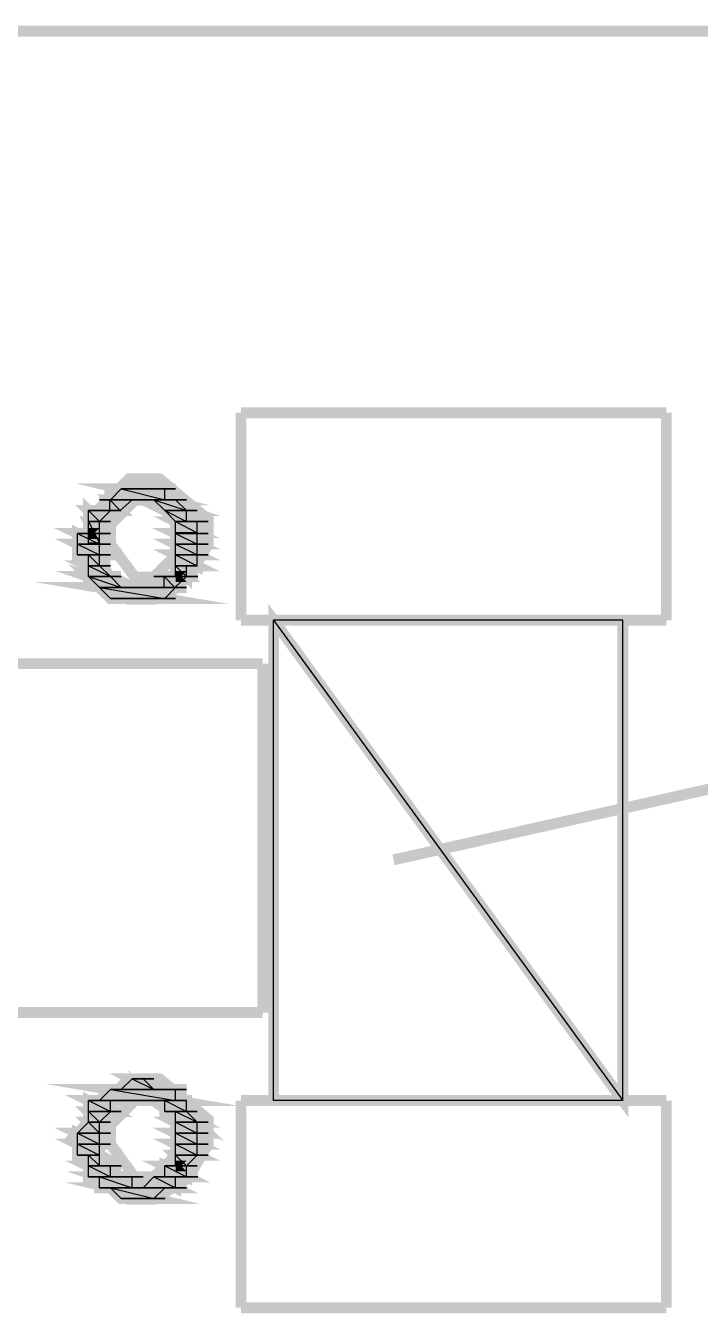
# Model space of a CAD drawing. Header units: metres. Extents: x -593 to 248, y 430 to 1024.
# Drawn here: x -8.08 to -5.45, y 685.72 to 690.72 of the extents above; entities that cross this region are included whole.
import ezdxf

# ---------------------------------------------------------------- set-up
doc = ezdxf.new("R2010")
doc.units = ezdxf.units.M
doc.header["$MEASUREMENT"] = 0
doc.layers.add('C00-00-00-BLACK', color=7, linetype='Continuous')
doc.layers.add('CFF-00-00', color=1, linetype='Continuous')

msp = doc.modelspace()

# ---------------------------------------------------------------- linework, layer by layer
at = {"layer": 'C00-00-00-BLACK', "const_width": 0.0423}
for points in [[(-12.9651, 690.7014), (-4.567, 690.7014)], [(-5.586, 689.2194), (-7.239, 689.2194)], [(-7.239, 689.2194), (-7.239, 688.4134)], [(-5.586, 688.4134), (-5.586, 689.2194)], [(-7.239, 688.4134), (-5.586, 688.4134)], [(-7.112, 686.5474), (-7.112, 688.4134)], [(-5.755, 686.5474), (-5.755, 688.4134)], [(-7.154, 688.2444), (-8.3843, 688.2444)], [(-7.154, 686.8894), (-7.154, 688.2444)], [(-8.3843, 686.8894), (-7.154, 686.8894)], [(-5.586, 686.5474), (-7.239, 686.5474)], [(-7.239, 686.5474), (-7.239, 685.7424)], [(-5.586, 685.7424), (-5.586, 686.5474)], [(-7.239, 685.7424), (-5.586, 685.7424)]]:
    msp.add_lwpolyline(points, dxfattribs=at)
for points in [[(-7.366, 688.7504), (-7.366, 688.8044), (-7.556, 688.9634), (-7.619, 688.9634), (-7.673, 688.9634), (-7.832, 688.8044), (-7.832, 688.7504), (-7.832, 688.6874), (-7.673, 688.4944), (-7.619, 688.4944), (-7.577, 688.4944), (-7.446, 688.5754), (-7.366, 688.7084), (-7.366, 688.7504)], [(-7.535, 688.9234), (-7.705, 688.9234), (-7.535, 688.8814), (-7.535, 688.9234)], [(-7.705, 688.9234), (-7.535, 688.8814), (-7.746, 688.8814), (-7.705, 688.9234)], [(-7.662, 688.9234), (-7.577, 688.9234), (-7.705, 688.9234), (-7.662, 688.9234)], [(-7.705, 688.9234), (-7.575, 688.9234), (-7.533, 688.9234), (-7.705, 688.9234)], [(-7.575, 688.9234), (-7.533, 688.9234), (-7.705, 688.9234), (-7.575, 688.9234)], [(-7.535, 688.9234), (-7.493, 688.9234), (-7.705, 688.9234), (-7.535, 688.9234)], [(-7.535, 688.9234), (-7.705, 688.9234), (-7.577, 688.9234), (-7.535, 688.9234)], [(-7.662, 688.9234), (-7.619, 688.9234), (-7.577, 688.9234), (-7.662, 688.9234)], [(-7.619, 688.9234), (-7.662, 688.9234), (-7.577, 688.9234), (-7.619, 688.9234)], [(-7.832, 688.8394), (-7.789, 688.7964), (-7.832, 688.7964), (-7.832, 688.8394)], [(-7.832, 688.7964), (-7.789, 688.7124), (-7.832, 688.7124), (-7.832, 688.7964)], [(-7.746, 688.8814), (-7.493, 688.8814), (-7.789, 688.8814), (-7.746, 688.8814)], [(-7.789, 688.8814), (-7.493, 688.8814), (-7.45, 688.8814), (-7.789, 688.8814)], [(-7.493, 688.8814), (-7.45, 688.8814), (-7.789, 688.8814), (-7.493, 688.8814)], [(-7.789, 688.8814), (-7.659, 688.8814), (-7.617, 688.8814), (-7.789, 688.8814)], [(-7.659, 688.8814), (-7.617, 688.8814), (-7.789, 688.8814), (-7.659, 688.8814)], [(-7.789, 688.8814), (-7.659, 688.8814), (-7.617, 688.8814), (-7.789, 688.8814)], [(-7.659, 688.8814), (-7.617, 688.8814), (-7.789, 688.8814), (-7.659, 688.8814)], [(-7.789, 688.8814), (-7.659, 688.8814), (-7.617, 688.8814), (-7.789, 688.8814)], [(-7.659, 688.8814), (-7.617, 688.8814), (-7.789, 688.8814), (-7.659, 688.8814)], [(-7.662, 688.8814), (-7.749, 688.8814), (-7.708, 688.8394), (-7.662, 688.8814)], [(-7.749, 688.8814), (-7.708, 688.8394), (-7.749, 688.8394), (-7.749, 688.8814)], [(-7.493, 688.8814), (-7.45, 688.8814), (-7.746, 688.8814), (-7.493, 688.8814)], [(-7.493, 688.8814), (-7.746, 688.8814), (-7.535, 688.8814), (-7.493, 688.8814)], [(-7.493, 688.8814), (-7.746, 688.8814), (-7.493, 688.8814)], [(-7.45, 688.7504), (-7.45, 688.7844), (-7.578, 688.8794), (-7.619, 688.8794), (-7.651, 688.8794), (-7.746, 688.7844), (-7.746, 688.7504), (-7.746, 688.7084), (-7.651, 688.5804), (-7.619, 688.5804), (-7.578, 688.5804), (-7.45, 688.7084), (-7.45, 688.7504)], [(-7.493, 688.8814), (-7.577, 688.8814), (-7.45, 688.8394), (-7.493, 688.8814)], [(-7.493, 688.8814), (-7.662, 688.8814), (-7.493, 688.8814)], [(-7.662, 688.8814), (-7.493, 688.8814), (-7.619, 688.8814), (-7.662, 688.8814)], [(-7.577, 688.8814), (-7.45, 688.8394), (-7.535, 688.8394), (-7.577, 688.8814)], [(-7.493, 688.8814), (-7.619, 688.8814), (-7.493, 688.8814)], [(-7.619, 688.8814), (-7.493, 688.8814), (-7.577, 688.8814), (-7.619, 688.8814)], [(-7.535, 688.8394), (-7.45, 688.7964), (-7.493, 688.7964), (-7.535, 688.8394)], [(-7.746, 688.8394), (-7.832, 688.8394), (-7.789, 688.7964), (-7.746, 688.8394)], [(-7.789, 688.8394), (-7.746, 688.8394), (-7.832, 688.8394), (-7.789, 688.8394)], [(-7.832, 688.8394), (-7.746, 688.8394), (-7.705, 688.8394), (-7.832, 688.8394)], [(-7.746, 688.8394), (-7.705, 688.8394), (-7.832, 688.8394), (-7.746, 688.8394)], [(-7.832, 688.8394), (-7.746, 688.8394), (-7.705, 688.8394), (-7.832, 688.8394)], [(-7.746, 688.8394), (-7.705, 688.8394), (-7.832, 688.8394), (-7.746, 688.8394)], [(-7.705, 688.8394), (-7.789, 688.8394), (-7.746, 688.8394), (-7.705, 688.8394)], [(-7.45, 688.8394), (-7.535, 688.8394), (-7.45, 688.7964), (-7.45, 688.8394)], [(-7.535, 688.8394), (-7.45, 688.8394), (-7.409, 688.8394), (-7.535, 688.8394)], [(-7.45, 688.8394), (-7.409, 688.8394), (-7.535, 688.8394), (-7.45, 688.8394)], [(-7.535, 688.8394), (-7.45, 688.8394), (-7.409, 688.8394), (-7.535, 688.8394)], [(-7.45, 688.8394), (-7.409, 688.8394), (-7.535, 688.8394), (-7.45, 688.8394)], [(-7.874, 688.7504), (-7.789, 688.7094), (-7.874, 688.7094), (-7.874, 688.7504)], [(-7.789, 688.7964), (-7.832, 688.7964), (-7.789, 688.7124), (-7.789, 688.7964)], [(-7.832, 688.7964), (-7.789, 688.7964), (-7.746, 688.7964), (-7.832, 688.7964)], [(-7.789, 688.7964), (-7.746, 688.7964), (-7.832, 688.7964), (-7.789, 688.7964)], [(-7.409, 688.7964), (-7.493, 688.7964), (-7.409, 688.7534), (-7.409, 688.7964)], [(-7.493, 688.7964), (-7.409, 688.7534), (-7.493, 688.7534), (-7.493, 688.7964)], [(-7.493, 688.7964), (-7.45, 688.7964), (-7.409, 688.7964), (-7.493, 688.7964)], [(-7.45, 688.7964), (-7.409, 688.7964), (-7.493, 688.7964), (-7.45, 688.7964)], [(-7.409, 688.7964), (-7.366, 688.7964), (-7.493, 688.7964), (-7.409, 688.7964)], [(-7.409, 688.7964), (-7.493, 688.7964), (-7.45, 688.7964), (-7.409, 688.7964)], [(-7.493, 688.7504), (-7.409, 688.7094), (-7.493, 688.7094), (-7.493, 688.7504)], [(-7.789, 688.7504), (-7.874, 688.7504), (-7.789, 688.7094), (-7.789, 688.7504)], [(-7.832, 688.7504), (-7.789, 688.7504), (-7.874, 688.7504), (-7.832, 688.7504)], [(-7.874, 688.7504), (-7.789, 688.7504), (-7.746, 688.7504), (-7.874, 688.7504)], [(-7.789, 688.7504), (-7.746, 688.7504), (-7.874, 688.7504), (-7.789, 688.7504)], [(-7.874, 688.7094), (-7.789, 688.6674), (-7.874, 688.6674), (-7.874, 688.7094)], [(-7.789, 688.7504), (-7.832, 688.7504), (-7.789, 688.7504)], [(-7.409, 688.7504), (-7.493, 688.7504), (-7.409, 688.7094), (-7.409, 688.7504)], [(-7.493, 688.7504), (-7.409, 688.7504), (-7.366, 688.7504), (-7.493, 688.7504)], [(-7.409, 688.7504), (-7.366, 688.7504), (-7.493, 688.7504), (-7.409, 688.7504)], [(-7.493, 688.7094), (-7.409, 688.6674), (-7.493, 688.6674), (-7.493, 688.7094)], [(-7.789, 688.7094), (-7.874, 688.7094), (-7.789, 688.6674), (-7.789, 688.7094)], [(-7.874, 688.7094), (-7.789, 688.7094), (-7.746, 688.7094), (-7.874, 688.7094)], [(-7.789, 688.7094), (-7.746, 688.7094), (-7.874, 688.7094), (-7.789, 688.7094)], [(-7.874, 688.6674), (-7.789, 688.6674), (-7.746, 688.6674), (-7.874, 688.6674)], [(-7.789, 688.6674), (-7.746, 688.6674), (-7.874, 688.6674), (-7.789, 688.6674)], [(-7.789, 688.6674), (-7.874, 688.6674), (-7.789, 688.6674)], [(-7.874, 688.6674), (-7.789, 688.6674), (-7.832, 688.6674), (-7.874, 688.6674)], [(-7.789, 688.6674), (-7.832, 688.6674), (-7.789, 688.6244), (-7.789, 688.6674)], [(-7.832, 688.6674), (-7.789, 688.6244), (-7.832, 688.6244), (-7.832, 688.6674)], [(-7.409, 688.7094), (-7.493, 688.7094), (-7.409, 688.6674), (-7.409, 688.7094)], [(-7.409, 688.6674), (-7.493, 688.6674), (-7.409, 688.6244), (-7.409, 688.6674)], [(-7.493, 688.7094), (-7.409, 688.7094), (-7.366, 688.7094), (-7.493, 688.7094)], [(-7.409, 688.7094), (-7.366, 688.7094), (-7.493, 688.7094), (-7.409, 688.7094)], [(-7.493, 688.6674), (-7.409, 688.6244), (-7.493, 688.6244), (-7.493, 688.6674)], [(-7.493, 688.6674), (-7.409, 688.6674), (-7.366, 688.6674), (-7.493, 688.6674)], [(-7.409, 688.6674), (-7.366, 688.6674), (-7.493, 688.6674), (-7.409, 688.6674)], [(-7.493, 688.6674), (-7.409, 688.6674), (-7.366, 688.6674), (-7.493, 688.6674)], [(-7.409, 688.6674), (-7.366, 688.6674), (-7.493, 688.6674), (-7.409, 688.6674)], [(-7.789, 688.6244), (-7.832, 688.6244), (-7.746, 688.5834), (-7.789, 688.6244)], [(-7.832, 688.6244), (-7.746, 688.5834), (-7.832, 688.5834), (-7.832, 688.6244)], [(-7.832, 688.6244), (-7.789, 688.6244), (-7.746, 688.6244), (-7.832, 688.6244)], [(-7.789, 688.6244), (-7.746, 688.6244), (-7.832, 688.6244), (-7.789, 688.6244)], [(-7.538, 688.5834), (-7.496, 688.5404), (-7.538, 688.5404), (-7.538, 688.5834)], [(-7.45, 688.6244), (-7.493, 688.6244), (-7.45, 688.5834), (-7.45, 688.6244)], [(-7.493, 688.6244), (-7.45, 688.5834), (-7.493, 688.5834), (-7.493, 688.6244)], [(-7.45, 688.6244), (-7.409, 688.6244), (-7.493, 688.6244), (-7.45, 688.6244)], [(-7.45, 688.6244), (-7.493, 688.6244), (-7.409, 688.6244), (-7.45, 688.6244)], [(-7.746, 688.5834), (-7.832, 688.5834), (-7.705, 688.5404), (-7.746, 688.5834)], [(-7.832, 688.5834), (-7.705, 688.5404), (-7.789, 688.5404), (-7.832, 688.5834)], [(-7.832, 688.5834), (-7.746, 688.5834), (-7.705, 688.5834), (-7.832, 688.5834)], [(-7.746, 688.5834), (-7.705, 688.5834), (-7.832, 688.5834), (-7.746, 688.5834)], [(-7.832, 688.5834), (-7.746, 688.5834), (-7.705, 688.5834), (-7.832, 688.5834)], [(-7.746, 688.5834), (-7.705, 688.5834), (-7.832, 688.5834), (-7.746, 688.5834)], [(-7.535, 688.5834), (-7.45, 688.5834), (-7.577, 688.5834), (-7.535, 688.5834)], [(-7.577, 688.5834), (-7.447, 688.5834), (-7.406, 688.5834), (-7.577, 688.5834)], [(-7.447, 688.5834), (-7.406, 688.5834), (-7.577, 688.5834), (-7.447, 688.5834)], [(-7.45, 688.5834), (-7.538, 688.5834), (-7.496, 688.5404), (-7.45, 688.5834)], [(-7.493, 688.5834), (-7.45, 688.5834), (-7.535, 688.5834), (-7.493, 688.5834)], [(-7.535, 688.5834), (-7.45, 688.5834), (-7.409, 688.5834), (-7.535, 688.5834)], [(-7.45, 688.5834), (-7.409, 688.5834), (-7.535, 688.5834), (-7.45, 688.5834)], [(-7.45, 688.5834), (-7.535, 688.5834), (-7.45, 688.5834)], [(-7.45, 688.5834), (-7.493, 688.5834), (-7.45, 688.5834)], [(-7.493, 688.5404), (-7.789, 688.5404), (-7.535, 688.4974), (-7.493, 688.5404)], [(-7.789, 688.5404), (-7.535, 688.4974), (-7.746, 688.4974), (-7.789, 688.5404)], [(-7.789, 688.5404), (-7.705, 688.5404), (-7.662, 688.5404), (-7.789, 688.5404)], [(-7.705, 688.5404), (-7.662, 688.5404), (-7.789, 688.5404), (-7.705, 688.5404)], [(-7.662, 688.5404), (-7.619, 688.5404), (-7.789, 688.5404), (-7.662, 688.5404)], [(-7.662, 688.5404), (-7.789, 688.5404), (-7.705, 688.5404), (-7.662, 688.5404)], [(-7.789, 688.5404), (-7.659, 688.5404), (-7.617, 688.5404), (-7.789, 688.5404)], [(-7.659, 688.5404), (-7.617, 688.5404), (-7.789, 688.5404), (-7.659, 688.5404)], [(-7.789, 688.5404), (-7.493, 688.5404), (-7.45, 688.5404), (-7.789, 688.5404)], [(-7.493, 688.5404), (-7.45, 688.5404), (-7.789, 688.5404), (-7.493, 688.5404)], [(-7.789, 688.5404), (-7.493, 688.5404), (-7.45, 688.5404), (-7.789, 688.5404)], [(-7.493, 688.5404), (-7.45, 688.5404), (-7.789, 688.5404), (-7.493, 688.5404)], [(-7.619, 688.5404), (-7.493, 688.5404), (-7.662, 688.5404), (-7.619, 688.5404)], [(-7.577, 688.5404), (-7.493, 688.5404), (-7.619, 688.5404), (-7.577, 688.5404)], [(-7.493, 688.5404), (-7.619, 688.5404), (-7.493, 688.5404)], [(-7.493, 688.5404), (-7.577, 688.5404), (-7.493, 688.5404)], [(-7.746, 688.4974), (-7.535, 688.4974), (-7.493, 688.4974), (-7.746, 688.4974)], [(-7.535, 688.4974), (-7.493, 688.4974), (-7.746, 688.4974), (-7.535, 688.4974)], [(-7.535, 688.4974), (-7.746, 688.4974), (-7.577, 688.4974), (-7.535, 688.4974)], [(-7.746, 688.4974), (-7.577, 688.4974), (-7.705, 688.4974), (-7.746, 688.4974)], [(-7.705, 688.4974), (-7.575, 688.4974), (-7.533, 688.4974), (-7.705, 688.4974)], [(-7.575, 688.4974), (-7.533, 688.4974), (-7.705, 688.4974), (-7.575, 688.4974)], [(-7.619, 688.4974), (-7.662, 688.4974), (-7.705, 688.4974), (-7.619, 688.4974)], [(-7.705, 688.4974), (-7.577, 688.4974), (-7.619, 688.4974), (-7.705, 688.4974)], [(-7.619, 688.4974), (-7.577, 688.4974), (-7.662, 688.4974), (-7.619, 688.4974)], [(-5.755, 688.4134), (-7.112, 688.4134), (-5.755, 686.5474), (-5.755, 688.4134)], [(-7.112, 688.4134), (-5.755, 686.5474), (-7.112, 686.5474), (-7.112, 688.4134)], [(-7.366, 686.4204), (-7.366, 686.4744), (-7.556, 686.6324), (-7.619, 686.6324), (-7.673, 686.6324), (-7.832, 686.4744), (-7.832, 686.4204), (-7.832, 686.3574), (-7.673, 686.1644), (-7.619, 686.1644), (-7.577, 686.1644), (-7.446, 686.2454), (-7.366, 686.3784), (-7.366, 686.4204)], [(-7.662, 686.6324), (-7.577, 686.5904), (-7.705, 686.5904), (-7.662, 686.6324)], [(-7.619, 686.6324), (-7.662, 686.6324), (-7.577, 686.5904), (-7.619, 686.6324)], [(-7.662, 686.6324), (-7.619, 686.6324), (-7.577, 686.6324), (-7.662, 686.6324)], [(-7.493, 686.5904), (-7.746, 686.5904), (-7.493, 686.5474), (-7.493, 686.5904)], [(-7.746, 686.5904), (-7.493, 686.5474), (-7.789, 686.5474), (-7.746, 686.5904)], [(-7.705, 686.5904), (-7.535, 686.5904), (-7.746, 686.5904), (-7.705, 686.5904)], [(-7.493, 686.5904), (-7.45, 686.5904), (-7.746, 686.5904), (-7.493, 686.5904)], [(-7.493, 686.5904), (-7.746, 686.5904), (-7.535, 686.5904), (-7.493, 686.5904)], [(-7.705, 686.5904), (-7.575, 686.5904), (-7.533, 686.5904), (-7.705, 686.5904)], [(-7.575, 686.5904), (-7.533, 686.5904), (-7.705, 686.5904), (-7.575, 686.5904)], [(-7.535, 686.5904), (-7.493, 686.5904), (-7.705, 686.5904), (-7.535, 686.5904)], [(-7.535, 686.5904), (-7.705, 686.5904), (-7.577, 686.5904), (-7.535, 686.5904)], [(-7.535, 686.5904), (-7.705, 686.5904), (-7.535, 686.5904)], [(-7.746, 686.5474), (-7.832, 686.5474), (-7.746, 686.5044), (-7.746, 686.5474)], [(-7.832, 686.5474), (-7.746, 686.5044), (-7.832, 686.5044), (-7.832, 686.5474)], [(-7.789, 686.5474), (-7.746, 686.5474), (-7.832, 686.5474), (-7.789, 686.5474)], [(-7.832, 686.5044), (-7.789, 686.4634), (-7.832, 686.4634), (-7.832, 686.5044)], [(-7.789, 686.5474), (-7.493, 686.5474), (-7.45, 686.5474), (-7.789, 686.5474)], [(-7.493, 686.5474), (-7.45, 686.5474), (-7.789, 686.5474), (-7.493, 686.5474)], [(-7.789, 686.5474), (-7.659, 686.5474), (-7.617, 686.5474), (-7.789, 686.5474)], [(-7.659, 686.5474), (-7.617, 686.5474), (-7.789, 686.5474), (-7.659, 686.5474)], [(-7.789, 686.5474), (-7.659, 686.5474), (-7.617, 686.5474), (-7.789, 686.5474)], [(-7.659, 686.5474), (-7.617, 686.5474), (-7.789, 686.5474), (-7.659, 686.5474)], [(-7.705, 686.5474), (-7.662, 686.5474), (-7.789, 686.5474), (-7.705, 686.5474)], [(-7.705, 686.5474), (-7.789, 686.5474), (-7.662, 686.5474), (-7.705, 686.5474)], [(-7.705, 686.5474), (-7.789, 686.5474), (-7.746, 686.5474), (-7.705, 686.5474)], [(-7.45, 686.4204), (-7.45, 686.4524), (-7.578, 686.5474), (-7.619, 686.5474), (-7.651, 686.5474), (-7.746, 686.4524), (-7.746, 686.4204), (-7.746, 686.3784), (-7.651, 686.2484), (-7.619, 686.2484), (-7.578, 686.2484), (-7.45, 686.3784), (-7.45, 686.4204)], [(-7.493, 686.5474), (-7.662, 686.5474), (-7.493, 686.5474)], [(-7.662, 686.5474), (-7.493, 686.5474), (-7.619, 686.5474), (-7.662, 686.5474)], [(-7.493, 686.5474), (-7.619, 686.5474), (-7.493, 686.5474)], [(-7.619, 686.5474), (-7.493, 686.5474), (-7.577, 686.5474), (-7.619, 686.5474)], [(-7.45, 686.5474), (-7.535, 686.5474), (-7.45, 686.5044), (-7.45, 686.5474)], [(-7.493, 686.5474), (-7.577, 686.5474), (-7.45, 686.5474), (-7.493, 686.5474)], [(-7.577, 686.5474), (-7.45, 686.5474), (-7.535, 686.5474), (-7.577, 686.5474)], [(-7.45, 686.5044), (-7.493, 686.5044), (-7.409, 686.4634), (-7.45, 686.5044)], [(-7.535, 686.5474), (-7.45, 686.5044), (-7.535, 686.5044), (-7.535, 686.5474)], [(-7.493, 686.5044), (-7.409, 686.4634), (-7.493, 686.4634), (-7.493, 686.5044)], [(-7.832, 686.4634), (-7.789, 686.4204), (-7.874, 686.4204), (-7.832, 686.4634)], [(-7.746, 686.5044), (-7.832, 686.5044), (-7.789, 686.4634), (-7.746, 686.5044)], [(-7.789, 686.4634), (-7.832, 686.4634), (-7.789, 686.4204), (-7.789, 686.4634)], [(-7.832, 686.5044), (-7.746, 686.5044), (-7.705, 686.5044), (-7.832, 686.5044)], [(-7.746, 686.5044), (-7.705, 686.5044), (-7.832, 686.5044), (-7.746, 686.5044)], [(-7.832, 686.4634), (-7.789, 686.4634), (-7.746, 686.4634), (-7.832, 686.4634)], [(-7.789, 686.4634), (-7.746, 686.4634), (-7.832, 686.4634), (-7.789, 686.4634)], [(-7.832, 686.4634), (-7.789, 686.4634), (-7.746, 686.4634), (-7.832, 686.4634)], [(-7.789, 686.4634), (-7.746, 686.4634), (-7.832, 686.4634), (-7.789, 686.4634)], [(-7.409, 686.4634), (-7.493, 686.4634), (-7.409, 686.4204), (-7.409, 686.4634)], [(-7.535, 686.5044), (-7.45, 686.5044), (-7.409, 686.5044), (-7.535, 686.5044)], [(-7.45, 686.5044), (-7.409, 686.5044), (-7.535, 686.5044), (-7.45, 686.5044)], [(-7.45, 686.5044), (-7.535, 686.5044), (-7.45, 686.5044)], [(-7.535, 686.5044), (-7.45, 686.5044), (-7.493, 686.5044), (-7.535, 686.5044)], [(-7.493, 686.5044), (-7.45, 686.5044), (-7.409, 686.5044), (-7.493, 686.5044)], [(-7.45, 686.5044), (-7.409, 686.5044), (-7.493, 686.5044), (-7.45, 686.5044)], [(-7.493, 686.4634), (-7.409, 686.4204), (-7.493, 686.4204), (-7.493, 686.4634)], [(-7.493, 686.4634), (-7.409, 686.4634), (-7.366, 686.4634), (-7.493, 686.4634)], [(-7.409, 686.4634), (-7.366, 686.4634), (-7.493, 686.4634), (-7.409, 686.4634)], [(-7.789, 686.4204), (-7.874, 686.4204), (-7.789, 686.3784), (-7.789, 686.4204)], [(-7.874, 686.4204), (-7.789, 686.3784), (-7.874, 686.3784), (-7.874, 686.4204)], [(-7.874, 686.4204), (-7.789, 686.4204), (-7.746, 686.4204), (-7.874, 686.4204)], [(-7.789, 686.4204), (-7.746, 686.4204), (-7.874, 686.4204), (-7.789, 686.4204)], [(-7.409, 686.4204), (-7.493, 686.4204), (-7.409, 686.3784), (-7.409, 686.4204)], [(-7.493, 686.4204), (-7.409, 686.3784), (-7.493, 686.3784), (-7.493, 686.4204)], [(-7.493, 686.4204), (-7.409, 686.4204), (-7.366, 686.4204), (-7.493, 686.4204)], [(-7.409, 686.4204), (-7.366, 686.4204), (-7.493, 686.4204), (-7.409, 686.4204)], [(-7.493, 686.4204), (-7.409, 686.4204), (-7.366, 686.4204), (-7.493, 686.4204)], [(-7.409, 686.4204), (-7.366, 686.4204), (-7.493, 686.4204), (-7.409, 686.4204)], [(-7.789, 686.3784), (-7.874, 686.3784), (-7.789, 686.3354), (-7.789, 686.3784)], [(-7.874, 686.3784), (-7.789, 686.3354), (-7.874, 686.3354), (-7.874, 686.3784)], [(-7.874, 686.3784), (-7.789, 686.3784), (-7.746, 686.3784), (-7.874, 686.3784)], [(-7.789, 686.3784), (-7.746, 686.3784), (-7.874, 686.3784), (-7.789, 686.3784)], [(-7.874, 686.3784), (-7.789, 686.3784), (-7.746, 686.3784), (-7.874, 686.3784)], [(-7.789, 686.3784), (-7.746, 686.3784), (-7.874, 686.3784), (-7.789, 686.3784)], [(-7.832, 686.3354), (-7.789, 686.2934), (-7.832, 686.2934), (-7.832, 686.3354)], [(-7.409, 686.3784), (-7.493, 686.3784), (-7.409, 686.3354), (-7.409, 686.3784)], [(-7.493, 686.3784), (-7.409, 686.3354), (-7.493, 686.3354), (-7.493, 686.3784)], [(-7.493, 686.3784), (-7.409, 686.3784), (-7.366, 686.3784), (-7.493, 686.3784)], [(-7.409, 686.3784), (-7.366, 686.3784), (-7.493, 686.3784), (-7.409, 686.3784)], [(-7.493, 686.3354), (-7.45, 686.2934), (-7.493, 686.2934), (-7.493, 686.3354)], [(-7.789, 686.3354), (-7.874, 686.3354), (-7.789, 686.3354)], [(-7.874, 686.3354), (-7.789, 686.3354), (-7.832, 686.3354), (-7.874, 686.3354)], [(-7.789, 686.3354), (-7.832, 686.3354), (-7.789, 686.2934), (-7.789, 686.3354)], [(-7.409, 686.3354), (-7.493, 686.3354), (-7.45, 686.2934), (-7.409, 686.3354)], [(-7.493, 686.3354), (-7.409, 686.3354), (-7.366, 686.3354), (-7.493, 686.3354)], [(-7.409, 686.3354), (-7.366, 686.3354), (-7.493, 686.3354), (-7.409, 686.3354)], [(-7.746, 686.2934), (-7.832, 686.2934), (-7.746, 686.2514), (-7.746, 686.2934)], [(-7.832, 686.2934), (-7.746, 686.2514), (-7.832, 686.2514), (-7.832, 686.2934)], [(-7.832, 686.2934), (-7.789, 686.2934), (-7.746, 686.2934), (-7.832, 686.2934)], [(-7.789, 686.2934), (-7.746, 686.2934), (-7.832, 686.2934), (-7.789, 686.2934)], [(-7.746, 686.2934), (-7.705, 686.2934), (-7.832, 686.2934), (-7.746, 686.2934)], [(-7.746, 686.2934), (-7.832, 686.2934), (-7.789, 686.2934), (-7.746, 686.2934)], [(-7.832, 686.2934), (-7.746, 686.2934), (-7.705, 686.2934), (-7.832, 686.2934)], [(-7.746, 686.2934), (-7.705, 686.2934), (-7.832, 686.2934), (-7.746, 686.2934)], [(-7.45, 686.2934), (-7.535, 686.2934), (-7.45, 686.2514), (-7.45, 686.2934)], [(-7.535, 686.2934), (-7.45, 686.2514), (-7.535, 686.2514), (-7.535, 686.2934)], [(-7.493, 686.2934), (-7.45, 686.2934), (-7.535, 686.2934), (-7.493, 686.2934)], [(-7.493, 686.2934), (-7.45, 686.2934), (-7.409, 686.2934), (-7.493, 686.2934)], [(-7.45, 686.2934), (-7.409, 686.2934), (-7.493, 686.2934), (-7.45, 686.2934)], [(-7.45, 686.2934), (-7.493, 686.2934), (-7.45, 686.2934)], [(-7.662, 686.2514), (-7.789, 686.2514), (-7.662, 686.2084), (-7.662, 686.2514)], [(-7.746, 686.2514), (-7.832, 686.2514), (-7.705, 686.2514), (-7.746, 686.2514)], [(-7.832, 686.2514), (-7.705, 686.2514), (-7.789, 686.2514), (-7.832, 686.2514)], [(-7.746, 686.2084), (-7.577, 686.1674), (-7.705, 686.1674), (-7.746, 686.2084)], [(-7.789, 686.2514), (-7.662, 686.2084), (-7.789, 686.2084), (-7.789, 686.2514)], [(-7.789, 686.2514), (-7.705, 686.2514), (-7.662, 686.2514), (-7.789, 686.2514)], [(-7.705, 686.2514), (-7.662, 686.2514), (-7.789, 686.2514), (-7.705, 686.2514)], [(-7.662, 686.2514), (-7.619, 686.2514), (-7.789, 686.2514), (-7.662, 686.2514)], [(-7.662, 686.2514), (-7.789, 686.2514), (-7.705, 686.2514), (-7.662, 686.2514)], [(-7.577, 686.2514), (-7.493, 686.2084), (-7.619, 686.2084), (-7.577, 686.2514)], [(-7.493, 686.2514), (-7.577, 686.2514), (-7.493, 686.2084), (-7.493, 686.2514)], [(-7.535, 686.2514), (-7.45, 686.2514), (-7.577, 686.2514), (-7.535, 686.2514)], [(-7.577, 686.2514), (-7.447, 686.2514), (-7.406, 686.2514), (-7.577, 686.2514)], [(-7.447, 686.2514), (-7.406, 686.2514), (-7.577, 686.2514), (-7.447, 686.2514)], [(-7.493, 686.2514), (-7.45, 686.2514), (-7.577, 686.2514), (-7.493, 686.2514)], [(-7.493, 686.2514), (-7.577, 686.2514), (-7.45, 686.2514), (-7.493, 686.2514)], [(-7.45, 686.2514), (-7.535, 686.2514), (-7.45, 686.2514)], [(-7.535, 686.2084), (-7.746, 686.2084), (-7.577, 686.1674), (-7.535, 686.2084)], [(-7.789, 686.2084), (-7.659, 686.2084), (-7.617, 686.2084), (-7.789, 686.2084)], [(-7.659, 686.2084), (-7.617, 686.2084), (-7.789, 686.2084), (-7.659, 686.2084)], [(-7.789, 686.2084), (-7.493, 686.2084), (-7.45, 686.2084), (-7.789, 686.2084)], [(-7.493, 686.2084), (-7.45, 686.2084), (-7.789, 686.2084), (-7.493, 686.2084)], [(-7.789, 686.2084), (-7.493, 686.2084), (-7.45, 686.2084), (-7.789, 686.2084)], [(-7.493, 686.2084), (-7.45, 686.2084), (-7.789, 686.2084), (-7.493, 686.2084)], [(-7.493, 686.2084), (-7.789, 686.2084), (-7.535, 686.2084), (-7.493, 686.2084)], [(-7.789, 686.2084), (-7.535, 686.2084), (-7.746, 686.2084), (-7.789, 686.2084)], [(-7.746, 686.2084), (-7.535, 686.2084), (-7.493, 686.2084), (-7.746, 686.2084)], [(-7.535, 686.2084), (-7.493, 686.2084), (-7.746, 686.2084), (-7.535, 686.2084)], [(-7.705, 686.1674), (-7.575, 686.1674), (-7.533, 686.1674), (-7.705, 686.1674)], [(-7.575, 686.1674), (-7.533, 686.1674), (-7.705, 686.1674), (-7.575, 686.1674)], [(-7.619, 686.1674), (-7.662, 686.1674), (-7.705, 686.1674), (-7.619, 686.1674)], [(-7.705, 686.1674), (-7.577, 686.1674), (-7.619, 686.1674), (-7.705, 686.1674)], [(-7.619, 686.2084), (-7.493, 686.2084), (-7.662, 686.2084), (-7.619, 686.2084)], [(-7.619, 686.1674), (-7.577, 686.1674), (-7.662, 686.1674), (-7.619, 686.1674)], [(-7.493, 686.2084), (-7.619, 686.2084), (-7.493, 686.2084)]]:
    msp.add_lwpolyline(points, close=True, dxfattribs=at)
at = {"layer": 'C00-00-00-BLACK'}
for points in [[(-7.705, 688.9234), (-7.535, 688.8814), (-7.746, 688.8814), (-7.705, 688.9234)], [(-7.662, 688.9234), (-7.577, 688.9234), (-7.705, 688.9234), (-7.662, 688.9234)], [(-7.705, 688.9234), (-7.575, 688.9234), (-7.533, 688.9234), (-7.705, 688.9234)], [(-7.575, 688.9234), (-7.533, 688.9234), (-7.705, 688.9234), (-7.575, 688.9234)], [(-7.535, 688.9234), (-7.493, 688.9234), (-7.705, 688.9234), (-7.535, 688.9234)], [(-7.535, 688.9234), (-7.705, 688.9234), (-7.577, 688.9234), (-7.535, 688.9234)], [(-7.535, 688.9234), (-7.705, 688.9234), (-7.535, 688.8814), (-7.535, 688.9234)], [(-7.662, 688.9234), (-7.619, 688.9234), (-7.577, 688.9234), (-7.662, 688.9234)], [(-7.619, 688.9234), (-7.662, 688.9234), (-7.577, 688.9234), (-7.619, 688.9234)], [(-7.789, 688.8394), (-7.746, 688.8394), (-7.832, 688.8394), (-7.789, 688.8394)], [(-7.832, 688.8394), (-7.746, 688.8394), (-7.705, 688.8394), (-7.832, 688.8394)], [(-7.746, 688.8394), (-7.705, 688.8394), (-7.832, 688.8394), (-7.746, 688.8394)], [(-7.832, 688.8394), (-7.746, 688.8394), (-7.705, 688.8394), (-7.832, 688.8394)], [(-7.746, 688.8394), (-7.705, 688.8394), (-7.832, 688.8394), (-7.746, 688.8394)], [(-7.746, 688.8394), (-7.832, 688.8394), (-7.789, 688.7964), (-7.746, 688.8394)], [(-7.832, 688.8394), (-7.789, 688.7964), (-7.832, 688.7964), (-7.832, 688.8394)], [(-7.746, 688.8814), (-7.493, 688.8814), (-7.789, 688.8814), (-7.746, 688.8814)], [(-7.789, 688.8814), (-7.493, 688.8814), (-7.45, 688.8814), (-7.789, 688.8814)], [(-7.493, 688.8814), (-7.45, 688.8814), (-7.789, 688.8814), (-7.493, 688.8814)], [(-7.789, 688.8814), (-7.659, 688.8814), (-7.617, 688.8814), (-7.789, 688.8814)], [(-7.659, 688.8814), (-7.617, 688.8814), (-7.789, 688.8814), (-7.659, 688.8814)], [(-7.789, 688.8814), (-7.659, 688.8814), (-7.617, 688.8814), (-7.789, 688.8814)], [(-7.659, 688.8814), (-7.617, 688.8814), (-7.789, 688.8814), (-7.659, 688.8814)], [(-7.789, 688.8814), (-7.659, 688.8814), (-7.617, 688.8814), (-7.789, 688.8814)], [(-7.659, 688.8814), (-7.617, 688.8814), (-7.789, 688.8814), (-7.659, 688.8814)], [(-7.705, 688.8394), (-7.789, 688.8394), (-7.746, 688.8394), (-7.705, 688.8394)], [(-7.662, 688.8814), (-7.749, 688.8814), (-7.708, 688.8394), (-7.662, 688.8814)], [(-7.749, 688.8814), (-7.708, 688.8394), (-7.749, 688.8394), (-7.749, 688.8814)], [(-7.493, 688.8814), (-7.45, 688.8814), (-7.746, 688.8814), (-7.493, 688.8814)], [(-7.493, 688.8814), (-7.746, 688.8814), (-7.535, 688.8814), (-7.493, 688.8814)], [(-7.493, 688.8814), (-7.746, 688.8814), (-7.493, 688.8814)], [(-7.493, 688.8814), (-7.662, 688.8814), (-7.493, 688.8814)], [(-7.662, 688.8814), (-7.493, 688.8814), (-7.619, 688.8814), (-7.662, 688.8814)], [(-7.493, 688.8814), (-7.619, 688.8814), (-7.493, 688.8814)], [(-7.619, 688.8814), (-7.493, 688.8814), (-7.577, 688.8814), (-7.619, 688.8814)], [(-7.493, 688.8814), (-7.577, 688.8814), (-7.45, 688.8394), (-7.493, 688.8814)], [(-7.577, 688.8814), (-7.45, 688.8394), (-7.535, 688.8394), (-7.577, 688.8814)], [(-7.535, 688.8394), (-7.45, 688.8394), (-7.409, 688.8394), (-7.535, 688.8394)], [(-7.45, 688.8394), (-7.409, 688.8394), (-7.535, 688.8394), (-7.45, 688.8394)], [(-7.535, 688.8394), (-7.45, 688.8394), (-7.409, 688.8394), (-7.535, 688.8394)], [(-7.45, 688.8394), (-7.409, 688.8394), (-7.535, 688.8394), (-7.45, 688.8394)], [(-7.45, 688.8394), (-7.535, 688.8394), (-7.45, 688.7964), (-7.45, 688.8394)], [(-7.535, 688.8394), (-7.45, 688.7964), (-7.493, 688.7964), (-7.535, 688.8394)], [(-7.832, 688.7964), (-7.789, 688.7964), (-7.746, 688.7964), (-7.832, 688.7964)], [(-7.789, 688.7964), (-7.746, 688.7964), (-7.832, 688.7964), (-7.789, 688.7964)], [(-7.789, 688.7964), (-7.832, 688.7964), (-7.789, 688.7124), (-7.789, 688.7964)], [(-7.832, 688.7964), (-7.789, 688.7124), (-7.832, 688.7124), (-7.832, 688.7964)], [(-7.493, 688.7964), (-7.45, 688.7964), (-7.409, 688.7964), (-7.493, 688.7964)], [(-7.45, 688.7964), (-7.409, 688.7964), (-7.493, 688.7964), (-7.45, 688.7964)], [(-7.409, 688.7964), (-7.366, 688.7964), (-7.493, 688.7964), (-7.409, 688.7964)], [(-7.409, 688.7964), (-7.493, 688.7964), (-7.45, 688.7964), (-7.409, 688.7964)], [(-7.409, 688.7964), (-7.493, 688.7964), (-7.409, 688.7534), (-7.409, 688.7964)], [(-7.493, 688.7964), (-7.409, 688.7534), (-7.493, 688.7534), (-7.493, 688.7964)], [(-7.832, 688.7504), (-7.789, 688.7504), (-7.874, 688.7504), (-7.832, 688.7504)], [(-7.874, 688.7504), (-7.789, 688.7504), (-7.746, 688.7504), (-7.874, 688.7504)], [(-7.789, 688.7504), (-7.746, 688.7504), (-7.874, 688.7504), (-7.789, 688.7504)], [(-7.789, 688.7504), (-7.874, 688.7504), (-7.789, 688.7094), (-7.789, 688.7504)], [(-7.874, 688.7504), (-7.789, 688.7094), (-7.874, 688.7094), (-7.874, 688.7504)], [(-7.789, 688.7504), (-7.832, 688.7504), (-7.789, 688.7504)], [(-7.493, 688.7504), (-7.409, 688.7504), (-7.366, 688.7504), (-7.493, 688.7504)], [(-7.409, 688.7504), (-7.366, 688.7504), (-7.493, 688.7504), (-7.409, 688.7504)], [(-7.409, 688.7504), (-7.493, 688.7504), (-7.409, 688.7094), (-7.409, 688.7504)], [(-7.493, 688.7504), (-7.409, 688.7094), (-7.493, 688.7094), (-7.493, 688.7504)], [(-7.874, 688.7094), (-7.789, 688.7094), (-7.746, 688.7094), (-7.874, 688.7094)], [(-7.789, 688.7094), (-7.746, 688.7094), (-7.874, 688.7094), (-7.789, 688.7094)], [(-7.789, 688.7094), (-7.874, 688.7094), (-7.789, 688.6674), (-7.789, 688.7094)], [(-7.874, 688.7094), (-7.789, 688.6674), (-7.874, 688.6674), (-7.874, 688.7094)], [(-7.493, 688.7094), (-7.409, 688.7094), (-7.366, 688.7094), (-7.493, 688.7094)], [(-7.409, 688.7094), (-7.366, 688.7094), (-7.493, 688.7094), (-7.409, 688.7094)], [(-7.409, 688.7094), (-7.493, 688.7094), (-7.409, 688.6674), (-7.409, 688.7094)], [(-7.493, 688.7094), (-7.409, 688.6674), (-7.493, 688.6674), (-7.493, 688.7094)], [(-7.874, 688.6674), (-7.789, 688.6674), (-7.746, 688.6674), (-7.874, 688.6674)], [(-7.789, 688.6674), (-7.746, 688.6674), (-7.874, 688.6674), (-7.789, 688.6674)], [(-7.789, 688.6674), (-7.874, 688.6674), (-7.789, 688.6674)], [(-7.874, 688.6674), (-7.789, 688.6674), (-7.832, 688.6674), (-7.874, 688.6674)], [(-7.789, 688.6674), (-7.832, 688.6674), (-7.789, 688.6244), (-7.789, 688.6674)], [(-7.832, 688.6674), (-7.789, 688.6244), (-7.832, 688.6244), (-7.832, 688.6674)], [(-7.493, 688.6674), (-7.409, 688.6674), (-7.366, 688.6674), (-7.493, 688.6674)], [(-7.409, 688.6674), (-7.366, 688.6674), (-7.493, 688.6674), (-7.409, 688.6674)], [(-7.493, 688.6674), (-7.409, 688.6674), (-7.366, 688.6674), (-7.493, 688.6674)], [(-7.409, 688.6674), (-7.366, 688.6674), (-7.493, 688.6674), (-7.409, 688.6674)], [(-7.409, 688.6674), (-7.493, 688.6674), (-7.409, 688.6244), (-7.409, 688.6674)], [(-7.493, 688.6674), (-7.409, 688.6244), (-7.493, 688.6244), (-7.493, 688.6674)], [(-7.832, 688.6244), (-7.789, 688.6244), (-7.746, 688.6244), (-7.832, 688.6244)], [(-7.789, 688.6244), (-7.746, 688.6244), (-7.832, 688.6244), (-7.789, 688.6244)], [(-7.789, 688.6244), (-7.832, 688.6244), (-7.746, 688.5834), (-7.789, 688.6244)], [(-7.832, 688.6244), (-7.746, 688.5834), (-7.832, 688.5834), (-7.832, 688.6244)], [(-7.45, 688.6244), (-7.409, 688.6244), (-7.493, 688.6244), (-7.45, 688.6244)], [(-7.45, 688.6244), (-7.493, 688.6244), (-7.409, 688.6244), (-7.45, 688.6244)], [(-7.45, 688.6244), (-7.493, 688.6244), (-7.45, 688.5834), (-7.45, 688.6244)], [(-7.493, 688.6244), (-7.45, 688.5834), (-7.493, 688.5834), (-7.493, 688.6244)], [(-7.832, 688.5834), (-7.746, 688.5834), (-7.705, 688.5834), (-7.832, 688.5834)], [(-7.746, 688.5834), (-7.705, 688.5834), (-7.832, 688.5834), (-7.746, 688.5834)], [(-7.832, 688.5834), (-7.746, 688.5834), (-7.705, 688.5834), (-7.832, 688.5834)], [(-7.746, 688.5834), (-7.705, 688.5834), (-7.832, 688.5834), (-7.746, 688.5834)], [(-7.746, 688.5834), (-7.832, 688.5834), (-7.705, 688.5404), (-7.746, 688.5834)], [(-7.832, 688.5834), (-7.705, 688.5404), (-7.789, 688.5404), (-7.832, 688.5834)], [(-7.789, 688.5404), (-7.705, 688.5404), (-7.662, 688.5404), (-7.789, 688.5404)], [(-7.705, 688.5404), (-7.662, 688.5404), (-7.789, 688.5404), (-7.705, 688.5404)], [(-7.662, 688.5404), (-7.619, 688.5404), (-7.789, 688.5404), (-7.662, 688.5404)], [(-7.662, 688.5404), (-7.789, 688.5404), (-7.705, 688.5404), (-7.662, 688.5404)], [(-7.789, 688.5404), (-7.659, 688.5404), (-7.617, 688.5404), (-7.789, 688.5404)], [(-7.659, 688.5404), (-7.617, 688.5404), (-7.789, 688.5404), (-7.659, 688.5404)], [(-7.789, 688.5404), (-7.493, 688.5404), (-7.45, 688.5404), (-7.789, 688.5404)], [(-7.493, 688.5404), (-7.45, 688.5404), (-7.789, 688.5404), (-7.493, 688.5404)], [(-7.789, 688.5404), (-7.493, 688.5404), (-7.45, 688.5404), (-7.789, 688.5404)], [(-7.493, 688.5404), (-7.45, 688.5404), (-7.789, 688.5404), (-7.493, 688.5404)], [(-7.493, 688.5404), (-7.789, 688.5404), (-7.535, 688.4974), (-7.493, 688.5404)], [(-7.789, 688.5404), (-7.535, 688.4974), (-7.746, 688.4974), (-7.789, 688.5404)], [(-7.619, 688.5404), (-7.493, 688.5404), (-7.662, 688.5404), (-7.619, 688.5404)], [(-7.577, 688.5404), (-7.493, 688.5404), (-7.619, 688.5404), (-7.577, 688.5404)], [(-7.493, 688.5404), (-7.619, 688.5404), (-7.493, 688.5404)], [(-7.535, 688.5834), (-7.45, 688.5834), (-7.577, 688.5834), (-7.535, 688.5834)], [(-7.577, 688.5834), (-7.447, 688.5834), (-7.406, 688.5834), (-7.577, 688.5834)], [(-7.447, 688.5834), (-7.406, 688.5834), (-7.577, 688.5834), (-7.447, 688.5834)], [(-7.493, 688.5404), (-7.577, 688.5404), (-7.493, 688.5404)], [(-7.45, 688.5834), (-7.538, 688.5834), (-7.496, 688.5404), (-7.45, 688.5834)], [(-7.538, 688.5834), (-7.496, 688.5404), (-7.538, 688.5404), (-7.538, 688.5834)], [(-7.493, 688.5834), (-7.45, 688.5834), (-7.535, 688.5834), (-7.493, 688.5834)], [(-7.535, 688.5834), (-7.45, 688.5834), (-7.409, 688.5834), (-7.535, 688.5834)], [(-7.45, 688.5834), (-7.409, 688.5834), (-7.535, 688.5834), (-7.45, 688.5834)], [(-7.45, 688.5834), (-7.535, 688.5834), (-7.45, 688.5834)], [(-7.45, 688.5834), (-7.493, 688.5834), (-7.45, 688.5834)], [(-7.746, 688.4974), (-7.535, 688.4974), (-7.493, 688.4974), (-7.746, 688.4974)], [(-7.535, 688.4974), (-7.493, 688.4974), (-7.746, 688.4974), (-7.535, 688.4974)], [(-7.535, 688.4974), (-7.746, 688.4974), (-7.577, 688.4974), (-7.535, 688.4974)], [(-7.746, 688.4974), (-7.577, 688.4974), (-7.705, 688.4974), (-7.746, 688.4974)], [(-7.705, 688.4974), (-7.575, 688.4974), (-7.533, 688.4974), (-7.705, 688.4974)], [(-7.575, 688.4974), (-7.533, 688.4974), (-7.705, 688.4974), (-7.575, 688.4974)], [(-7.619, 688.4974), (-7.662, 688.4974), (-7.705, 688.4974), (-7.619, 688.4974)], [(-7.705, 688.4974), (-7.577, 688.4974), (-7.619, 688.4974), (-7.705, 688.4974)], [(-7.619, 688.4974), (-7.577, 688.4974), (-7.662, 688.4974), (-7.619, 688.4974)], [(-5.755, 688.4134), (-7.112, 688.4134), (-5.755, 686.5474), (-5.755, 688.4134)], [(-7.112, 688.4134), (-5.755, 686.5474), (-7.112, 686.5474), (-7.112, 688.4134)], [(-7.746, 686.5904), (-7.493, 686.5474), (-7.789, 686.5474), (-7.746, 686.5904)], [(-7.705, 686.5904), (-7.535, 686.5904), (-7.746, 686.5904), (-7.705, 686.5904)], [(-7.493, 686.5904), (-7.45, 686.5904), (-7.746, 686.5904), (-7.493, 686.5904)], [(-7.493, 686.5904), (-7.746, 686.5904), (-7.535, 686.5904), (-7.493, 686.5904)], [(-7.493, 686.5904), (-7.746, 686.5904), (-7.493, 686.5474), (-7.493, 686.5904)], [(-7.662, 686.6324), (-7.577, 686.5904), (-7.705, 686.5904), (-7.662, 686.6324)], [(-7.705, 686.5904), (-7.575, 686.5904), (-7.533, 686.5904), (-7.705, 686.5904)], [(-7.575, 686.5904), (-7.533, 686.5904), (-7.705, 686.5904), (-7.575, 686.5904)], [(-7.535, 686.5904), (-7.493, 686.5904), (-7.705, 686.5904), (-7.535, 686.5904)], [(-7.535, 686.5904), (-7.705, 686.5904), (-7.577, 686.5904), (-7.535, 686.5904)], [(-7.535, 686.5904), (-7.705, 686.5904), (-7.535, 686.5904)], [(-7.662, 686.6324), (-7.619, 686.6324), (-7.577, 686.6324), (-7.662, 686.6324)], [(-7.619, 686.6324), (-7.662, 686.6324), (-7.577, 686.5904), (-7.619, 686.6324)], [(-7.789, 686.5474), (-7.746, 686.5474), (-7.832, 686.5474), (-7.789, 686.5474)], [(-7.746, 686.5474), (-7.832, 686.5474), (-7.746, 686.5044), (-7.746, 686.5474)], [(-7.832, 686.5474), (-7.746, 686.5044), (-7.832, 686.5044), (-7.832, 686.5474)], [(-7.789, 686.5474), (-7.493, 686.5474), (-7.45, 686.5474), (-7.789, 686.5474)], [(-7.493, 686.5474), (-7.45, 686.5474), (-7.789, 686.5474), (-7.493, 686.5474)], [(-7.789, 686.5474), (-7.659, 686.5474), (-7.617, 686.5474), (-7.789, 686.5474)], [(-7.659, 686.5474), (-7.617, 686.5474), (-7.789, 686.5474), (-7.659, 686.5474)], [(-7.789, 686.5474), (-7.659, 686.5474), (-7.617, 686.5474), (-7.789, 686.5474)], [(-7.659, 686.5474), (-7.617, 686.5474), (-7.789, 686.5474), (-7.659, 686.5474)], [(-7.705, 686.5474), (-7.662, 686.5474), (-7.789, 686.5474), (-7.705, 686.5474)], [(-7.705, 686.5474), (-7.789, 686.5474), (-7.662, 686.5474), (-7.705, 686.5474)], [(-7.705, 686.5474), (-7.789, 686.5474), (-7.746, 686.5474), (-7.705, 686.5474)], [(-7.493, 686.5474), (-7.662, 686.5474), (-7.493, 686.5474)], [(-7.662, 686.5474), (-7.493, 686.5474), (-7.619, 686.5474), (-7.662, 686.5474)], [(-7.493, 686.5474), (-7.619, 686.5474), (-7.493, 686.5474)], [(-7.619, 686.5474), (-7.493, 686.5474), (-7.577, 686.5474), (-7.619, 686.5474)], [(-7.493, 686.5474), (-7.577, 686.5474), (-7.45, 686.5474), (-7.493, 686.5474)], [(-7.577, 686.5474), (-7.45, 686.5474), (-7.535, 686.5474), (-7.577, 686.5474)], [(-7.45, 686.5474), (-7.535, 686.5474), (-7.45, 686.5044), (-7.45, 686.5474)], [(-7.535, 686.5474), (-7.45, 686.5044), (-7.535, 686.5044), (-7.535, 686.5474)], [(-7.832, 686.5044), (-7.746, 686.5044), (-7.705, 686.5044), (-7.832, 686.5044)], [(-7.746, 686.5044), (-7.705, 686.5044), (-7.832, 686.5044), (-7.746, 686.5044)], [(-7.746, 686.5044), (-7.832, 686.5044), (-7.789, 686.4634), (-7.746, 686.5044)], [(-7.832, 686.5044), (-7.789, 686.4634), (-7.832, 686.4634), (-7.832, 686.5044)], [(-7.535, 686.5044), (-7.45, 686.5044), (-7.409, 686.5044), (-7.535, 686.5044)], [(-7.45, 686.5044), (-7.409, 686.5044), (-7.535, 686.5044), (-7.45, 686.5044)], [(-7.45, 686.5044), (-7.535, 686.5044), (-7.45, 686.5044)], [(-7.535, 686.5044), (-7.45, 686.5044), (-7.493, 686.5044), (-7.535, 686.5044)], [(-7.493, 686.5044), (-7.45, 686.5044), (-7.409, 686.5044), (-7.493, 686.5044)], [(-7.45, 686.5044), (-7.409, 686.5044), (-7.493, 686.5044), (-7.45, 686.5044)], [(-7.45, 686.5044), (-7.493, 686.5044), (-7.409, 686.4634), (-7.45, 686.5044)], [(-7.493, 686.5044), (-7.409, 686.4634), (-7.493, 686.4634), (-7.493, 686.5044)], [(-7.832, 686.4634), (-7.789, 686.4204), (-7.874, 686.4204), (-7.832, 686.4634)], [(-7.832, 686.4634), (-7.789, 686.4634), (-7.746, 686.4634), (-7.832, 686.4634)], [(-7.789, 686.4634), (-7.746, 686.4634), (-7.832, 686.4634), (-7.789, 686.4634)], [(-7.832, 686.4634), (-7.789, 686.4634), (-7.746, 686.4634), (-7.832, 686.4634)], [(-7.789, 686.4634), (-7.746, 686.4634), (-7.832, 686.4634), (-7.789, 686.4634)], [(-7.789, 686.4634), (-7.832, 686.4634), (-7.789, 686.4204), (-7.789, 686.4634)], [(-7.493, 686.4634), (-7.409, 686.4634), (-7.366, 686.4634), (-7.493, 686.4634)], [(-7.409, 686.4634), (-7.366, 686.4634), (-7.493, 686.4634), (-7.409, 686.4634)], [(-7.409, 686.4634), (-7.493, 686.4634), (-7.409, 686.4204), (-7.409, 686.4634)], [(-7.493, 686.4634), (-7.409, 686.4204), (-7.493, 686.4204), (-7.493, 686.4634)], [(-7.874, 686.4204), (-7.789, 686.4204), (-7.746, 686.4204), (-7.874, 686.4204)], [(-7.789, 686.4204), (-7.746, 686.4204), (-7.874, 686.4204), (-7.789, 686.4204)], [(-7.789, 686.4204), (-7.874, 686.4204), (-7.789, 686.3784), (-7.789, 686.4204)], [(-7.874, 686.4204), (-7.789, 686.3784), (-7.874, 686.3784), (-7.874, 686.4204)], [(-7.493, 686.4204), (-7.409, 686.4204), (-7.366, 686.4204), (-7.493, 686.4204)], [(-7.409, 686.4204), (-7.366, 686.4204), (-7.493, 686.4204), (-7.409, 686.4204)], [(-7.493, 686.4204), (-7.409, 686.4204), (-7.366, 686.4204), (-7.493, 686.4204)], [(-7.409, 686.4204), (-7.366, 686.4204), (-7.493, 686.4204), (-7.409, 686.4204)], [(-7.409, 686.4204), (-7.493, 686.4204), (-7.409, 686.3784), (-7.409, 686.4204)], [(-7.493, 686.4204), (-7.409, 686.3784), (-7.493, 686.3784), (-7.493, 686.4204)], [(-7.874, 686.3784), (-7.789, 686.3784), (-7.746, 686.3784), (-7.874, 686.3784)], [(-7.789, 686.3784), (-7.746, 686.3784), (-7.874, 686.3784), (-7.789, 686.3784)], [(-7.874, 686.3784), (-7.789, 686.3784), (-7.746, 686.3784), (-7.874, 686.3784)], [(-7.789, 686.3784), (-7.746, 686.3784), (-7.874, 686.3784), (-7.789, 686.3784)], [(-7.789, 686.3784), (-7.874, 686.3784), (-7.789, 686.3354), (-7.789, 686.3784)], [(-7.874, 686.3784), (-7.789, 686.3354), (-7.874, 686.3354), (-7.874, 686.3784)], [(-7.789, 686.3354), (-7.874, 686.3354), (-7.789, 686.3354)], [(-7.874, 686.3354), (-7.789, 686.3354), (-7.832, 686.3354), (-7.874, 686.3354)], [(-7.789, 686.3354), (-7.832, 686.3354), (-7.789, 686.2934), (-7.789, 686.3354)], [(-7.832, 686.3354), (-7.789, 686.2934), (-7.832, 686.2934), (-7.832, 686.3354)], [(-7.493, 686.3784), (-7.409, 686.3784), (-7.366, 686.3784), (-7.493, 686.3784)], [(-7.409, 686.3784), (-7.366, 686.3784), (-7.493, 686.3784), (-7.409, 686.3784)], [(-7.409, 686.3784), (-7.493, 686.3784), (-7.409, 686.3354), (-7.409, 686.3784)], [(-7.493, 686.3784), (-7.409, 686.3354), (-7.493, 686.3354), (-7.493, 686.3784)], [(-7.493, 686.3354), (-7.409, 686.3354), (-7.366, 686.3354), (-7.493, 686.3354)], [(-7.409, 686.3354), (-7.366, 686.3354), (-7.493, 686.3354), (-7.409, 686.3354)], [(-7.409, 686.3354), (-7.493, 686.3354), (-7.45, 686.2934), (-7.409, 686.3354)], [(-7.493, 686.3354), (-7.45, 686.2934), (-7.493, 686.2934), (-7.493, 686.3354)], [(-7.832, 686.2934), (-7.789, 686.2934), (-7.746, 686.2934), (-7.832, 686.2934)], [(-7.789, 686.2934), (-7.746, 686.2934), (-7.832, 686.2934), (-7.789, 686.2934)], [(-7.746, 686.2934), (-7.705, 686.2934), (-7.832, 686.2934), (-7.746, 686.2934)], [(-7.746, 686.2934), (-7.832, 686.2934), (-7.789, 686.2934), (-7.746, 686.2934)], [(-7.832, 686.2934), (-7.746, 686.2934), (-7.705, 686.2934), (-7.832, 686.2934)], [(-7.746, 686.2934), (-7.705, 686.2934), (-7.832, 686.2934), (-7.746, 686.2934)], [(-7.746, 686.2934), (-7.832, 686.2934), (-7.746, 686.2514), (-7.746, 686.2934)], [(-7.832, 686.2934), (-7.746, 686.2514), (-7.832, 686.2514), (-7.832, 686.2934)], [(-7.493, 686.2934), (-7.45, 686.2934), (-7.535, 686.2934), (-7.493, 686.2934)], [(-7.45, 686.2934), (-7.535, 686.2934), (-7.45, 686.2514), (-7.45, 686.2934)], [(-7.535, 686.2934), (-7.45, 686.2514), (-7.535, 686.2514), (-7.535, 686.2934)], [(-7.493, 686.2934), (-7.45, 686.2934), (-7.409, 686.2934), (-7.493, 686.2934)], [(-7.45, 686.2934), (-7.409, 686.2934), (-7.493, 686.2934), (-7.45, 686.2934)], [(-7.45, 686.2934), (-7.493, 686.2934), (-7.45, 686.2934)], [(-7.746, 686.2514), (-7.832, 686.2514), (-7.705, 686.2514), (-7.746, 686.2514)], [(-7.832, 686.2514), (-7.705, 686.2514), (-7.789, 686.2514), (-7.832, 686.2514)], [(-7.789, 686.2514), (-7.705, 686.2514), (-7.662, 686.2514), (-7.789, 686.2514)], [(-7.705, 686.2514), (-7.662, 686.2514), (-7.789, 686.2514), (-7.705, 686.2514)], [(-7.662, 686.2514), (-7.619, 686.2514), (-7.789, 686.2514), (-7.662, 686.2514)], [(-7.662, 686.2514), (-7.789, 686.2514), (-7.705, 686.2514), (-7.662, 686.2514)], [(-7.662, 686.2514), (-7.789, 686.2514), (-7.662, 686.2084), (-7.662, 686.2514)], [(-7.789, 686.2514), (-7.662, 686.2084), (-7.789, 686.2084), (-7.789, 686.2514)], [(-7.577, 686.2514), (-7.493, 686.2084), (-7.619, 686.2084), (-7.577, 686.2514)], [(-7.535, 686.2514), (-7.45, 686.2514), (-7.577, 686.2514), (-7.535, 686.2514)], [(-7.577, 686.2514), (-7.447, 686.2514), (-7.406, 686.2514), (-7.577, 686.2514)], [(-7.447, 686.2514), (-7.406, 686.2514), (-7.577, 686.2514), (-7.447, 686.2514)], [(-7.493, 686.2514), (-7.45, 686.2514), (-7.577, 686.2514), (-7.493, 686.2514)], [(-7.493, 686.2514), (-7.577, 686.2514), (-7.45, 686.2514), (-7.493, 686.2514)], [(-7.493, 686.2514), (-7.577, 686.2514), (-7.493, 686.2084), (-7.493, 686.2514)], [(-7.45, 686.2514), (-7.535, 686.2514), (-7.45, 686.2514)], [(-7.789, 686.2084), (-7.659, 686.2084), (-7.617, 686.2084), (-7.789, 686.2084)], [(-7.659, 686.2084), (-7.617, 686.2084), (-7.789, 686.2084), (-7.659, 686.2084)], [(-7.789, 686.2084), (-7.493, 686.2084), (-7.45, 686.2084), (-7.789, 686.2084)], [(-7.493, 686.2084), (-7.45, 686.2084), (-7.789, 686.2084), (-7.493, 686.2084)], [(-7.789, 686.2084), (-7.493, 686.2084), (-7.45, 686.2084), (-7.789, 686.2084)], [(-7.493, 686.2084), (-7.45, 686.2084), (-7.789, 686.2084), (-7.493, 686.2084)], [(-7.493, 686.2084), (-7.789, 686.2084), (-7.535, 686.2084), (-7.493, 686.2084)], [(-7.789, 686.2084), (-7.535, 686.2084), (-7.746, 686.2084), (-7.789, 686.2084)], [(-7.746, 686.2084), (-7.535, 686.2084), (-7.493, 686.2084), (-7.746, 686.2084)], [(-7.535, 686.2084), (-7.493, 686.2084), (-7.746, 686.2084), (-7.535, 686.2084)], [(-7.535, 686.2084), (-7.746, 686.2084), (-7.577, 686.1674), (-7.535, 686.2084)], [(-7.746, 686.2084), (-7.577, 686.1674), (-7.705, 686.1674), (-7.746, 686.2084)], [(-7.619, 686.2084), (-7.493, 686.2084), (-7.662, 686.2084), (-7.619, 686.2084)], [(-7.493, 686.2084), (-7.619, 686.2084), (-7.493, 686.2084)], [(-7.705, 686.1674), (-7.575, 686.1674), (-7.533, 686.1674), (-7.705, 686.1674)], [(-7.575, 686.1674), (-7.533, 686.1674), (-7.705, 686.1674), (-7.575, 686.1674)], [(-7.619, 686.1674), (-7.662, 686.1674), (-7.705, 686.1674), (-7.619, 686.1674)], [(-7.705, 686.1674), (-7.577, 686.1674), (-7.619, 686.1674), (-7.705, 686.1674)], [(-7.619, 686.1674), (-7.577, 686.1674), (-7.662, 686.1674), (-7.619, 686.1674)]]:
    msp.add_lwpolyline(points, close=True, dxfattribs=at)
at = {"layer": 'CFF-00-00', "const_width": 0.0423}
msp.add_lwpolyline([(-0.029, 688.9664), (-6.646, 687.4824)], dxfattribs=at)

doc.saveas('drawing.dxf')
